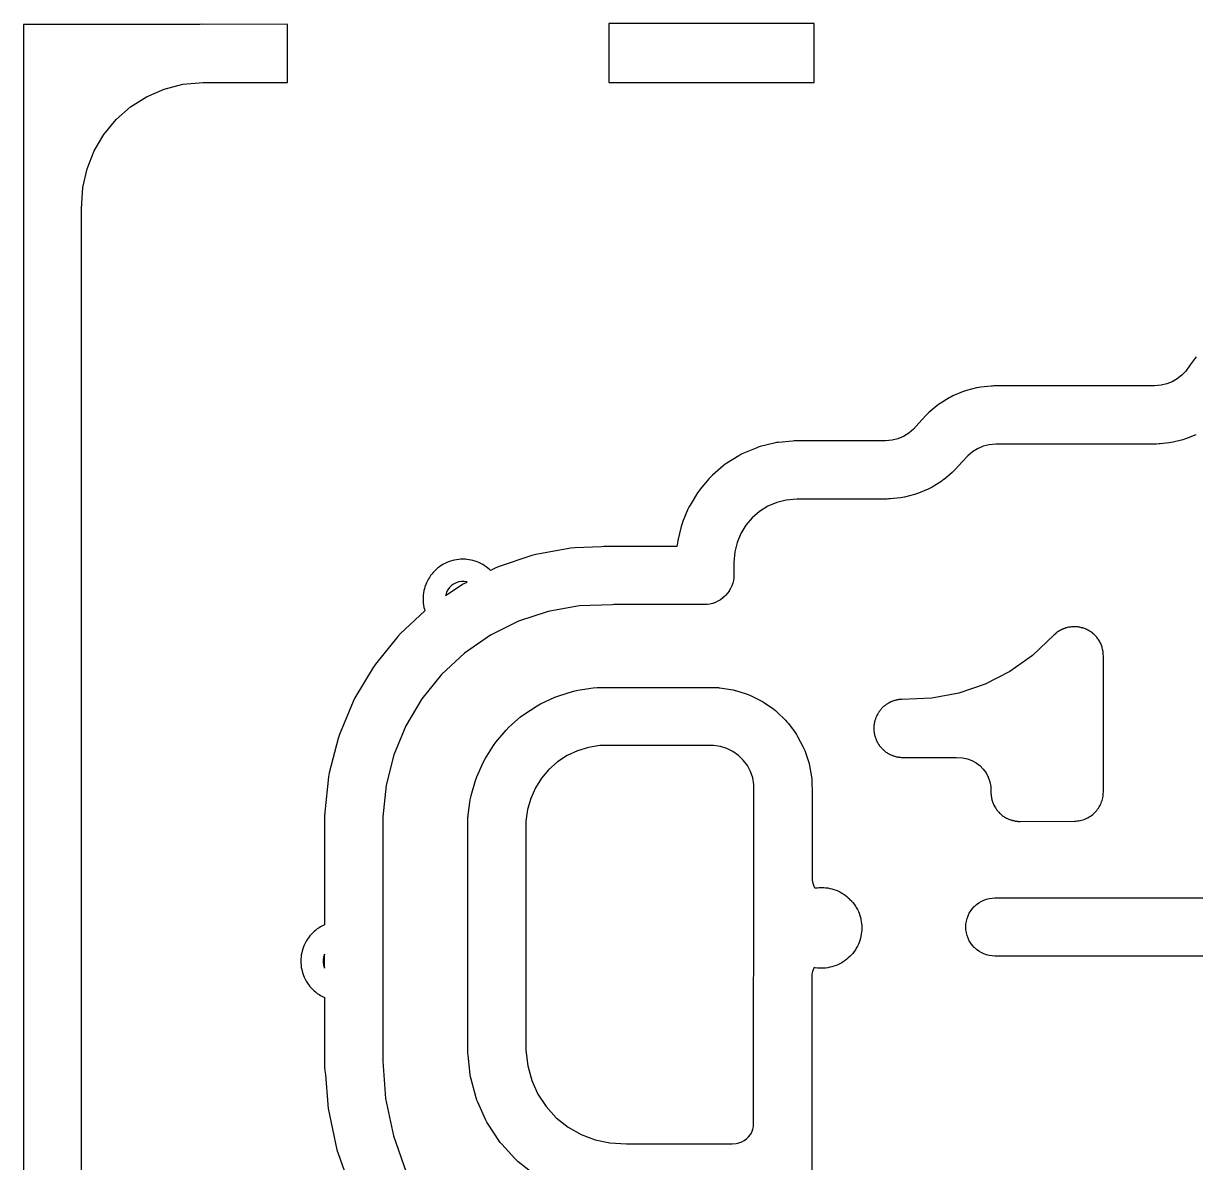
# Model space of a CAD drawing. Header units: inches. Extents: x -0.5 to 10, y -2.4 to 3.9.
# Drawn here: x 5.189 to 7.592, y 1.516 to 3.85 of the extents above; entities that cross this region are included whole.
import ezdxf

# ---------------------------------------------------------------- set-up
doc = ezdxf.new("R2010")
doc.units = ezdxf.units.IN

msp = doc.modelspace()

# ---------------------------------------------------------------- linework, layer by layer
for points in [[(5.3086, 1.32174), (5.3086, 3.471636), (5.311289, 3.514444), (5.319853, 3.552776), (5.334309, 3.589297), (5.354299, 3.623107), (5.379333, 3.653373), (5.408793, 3.67935), (5.441954, 3.700399), (5.477999, 3.716002), (5.516041, 3.725773), (5.55754, 3.7297), (5.729593, 3.7297), (5.729646, 3.729646), (5.729665, 3.729629), (5.729703, 3.729598), (5.729743, 3.729571), (5.729787, 3.729548), (5.729832, 3.729529), (5.729879, 3.729515), (5.729927, 3.729505), (5.729976, 3.729501), (5.730025, 3.729501), (5.730073, 3.729505), (5.730121, 3.729515), (5.730168, 3.729529), (5.730214, 3.729548), (5.730257, 3.729571), (5.730298, 3.729598), (5.730335, 3.729629), (5.73037, 3.729664), (5.730401, 3.729702), (5.730429, 3.729742), (5.730452, 3.729786), (5.730471, 3.729831), (5.730485, 3.729878), (5.730494, 3.729926), (5.730499, 3.729975), (5.7305, 3.73), (5.7305, 3.8483), (5.730499, 3.848325), (5.730494, 3.848374), (5.730485, 3.848422), (5.730471, 3.848469), (5.730452, 3.848514), (5.730429, 3.848557), (5.730401, 3.848598), (5.73037, 3.848636), (5.730336, 3.84867), (5.730298, 3.848701), (5.730257, 3.848729), (5.730214, 3.848752), (5.730169, 3.848771), (5.730122, 3.848785), (5.730074, 3.848794), (5.730025, 3.848799), (5.729999, 3.8488), (5.55735, 3.848595), (5.554453, 3.848749), (5.554426, 3.84875), (5.554404, 3.848749), (5.55084, 3.848588), (5.3081, 3.8483), (5.19, 3.8483), (5.189975, 3.848299), (5.189926, 3.848294), (5.189878, 3.848285), (5.189831, 3.848271), (5.189786, 3.848252), (5.189743, 3.848229), (5.189702, 3.848201), (5.189664, 3.84817), (5.18963, 3.848136), (5.189599, 3.848098), (5.189571, 3.848057), (5.189548, 3.848014), (5.189529, 3.847969), (5.189515, 3.847922), (5.189506, 3.847874), (5.189501, 3.847825), (5.1895, 3.8478), (5.1895, -0.0104)], [(7.593077, 3.167541), (7.581201, 3.151172), (7.571736, 3.138127), (7.563481, 3.129535), (7.554175, 3.122242), (7.543937, 3.116327), (7.532971, 3.111907), (7.521494, 3.109069), (7.50759, 3.10765), (7.1791, 3.10765), (7.17909, 3.10765), (7.179075, 3.107649), (7.178895, 3.107641), (7.178714, 3.107648), (7.178693, 3.107649), (7.178665, 3.107648), (7.175977, 3.107497), (7.173288, 3.107365), (7.173261, 3.107363), (7.173239, 3.10736), (7.17306, 3.107334), (7.172879, 3.107324), (7.172867, 3.107323), (7.172855, 3.107322), (7.151741, 3.105095), (7.151738, 3.105095), (7.151723, 3.105093), (7.147409, 3.104476), (7.147385, 3.104472), (7.147373, 3.10447), (7.143117, 3.103537), (7.143103, 3.103534), (7.143099, 3.103533), (7.122542, 3.098225), (7.122533, 3.098223), (7.122524, 3.09822), (7.118349, 3.096976), (7.118329, 3.09697), (7.118314, 3.096964), (7.114241, 3.095416), (7.114229, 3.095411), (7.114224, 3.095409), (7.094671, 3.087136), (7.094664, 3.087133), (7.094654, 3.087128), (7.090707, 3.085284), (7.090693, 3.085277), (7.090674, 3.085267), (7.086874, 3.083136), (7.086863, 3.08313), (7.086858, 3.083127), (7.068734, 3.072068), (7.068724, 3.072062), (7.068719, 3.072058), (7.065086, 3.069653), (7.06507, 3.069643), (7.065056, 3.069632), (7.06161, 3.066965), (7.061605, 3.066962), (7.061596, 3.066954), (7.045295, 3.05335), (7.04528, 3.053336), (7.045268, 3.053326), (7.039081, 3.047346), (7.039069, 3.047333), (7.039056, 3.047319), (7.024904, 3.031489), (7.013651, 3.018902), (7.004071, 3.010906), (6.993465, 3.004434), (6.982021, 2.999593), (6.96999, 2.996486), (6.956369, 2.99505), (6.7718, 2.99505), (6.77179, 2.99505), (6.771775, 2.995049), (6.769079, 2.994917), (6.766383, 2.994802), (6.766363, 2.994801), (6.766358, 2.994801), (6.73728, 2.992132), (6.737261, 2.99213), (6.737261, 2.99213), (6.732713, 2.991534), (6.732694, 2.991531), (6.732675, 2.991528), (6.728188, 2.99058), (6.728169, 2.990576), (6.699854, 2.98344), (6.699835, 2.983435), (6.699835, 2.983435), (6.695435, 2.982142), (6.695416, 2.982136), (6.695398, 2.982129), (6.691111, 2.980499), (6.691108, 2.980498), (6.691093, 2.980492), (6.664224, 2.96906), (6.664212, 2.969055), (6.664206, 2.969052), (6.660059, 2.967094), (6.660041, 2.967085), (6.660024, 2.967076), (6.656042, 2.964802), (6.65604, 2.964801), (6.656025, 2.964792), (6.631249, 2.949339), (6.631245, 2.949337), (6.631232, 2.949329), (6.627438, 2.946752), (6.627421, 2.94674), (6.627407, 2.946729), (6.623824, 2.943866), (6.623817, 2.943861), (6.623809, 2.943854), (6.601722, 2.924753), (6.601715, 2.924747), (6.601708, 2.92474), (6.598358, 2.921608), (6.598343, 2.921593), (6.59833, 2.92158), (6.595234, 2.918197), (6.59523, 2.918193), (6.595221, 2.918183), (6.576356, 2.895894), (6.576344, 2.895879), (6.576344, 2.895879), (6.573519, 2.892266), (6.573506, 2.892249), (6.573496, 2.892234), (6.570961, 2.888413), (6.57095, 2.888396), (6.57095, 2.888396), (6.555762, 2.863457), (6.555758, 2.863451), (6.555752, 2.86344), (6.553521, 2.859434), (6.55351, 2.859414), (6.553503, 2.859399), (6.551589, 2.855231), (6.551584, 2.855219), (6.551581, 2.855213), (6.540436, 2.828224), (6.54043, 2.82821), (6.540429, 2.828206), (6.538844, 2.823902), (6.538837, 2.823883), (6.538832, 2.823865), (6.537586, 2.819451), (6.537584, 2.819442), (6.537581, 2.819432), (6.530746, 2.791043), (6.530743, 2.791029), (6.530742, 2.791024), (6.52984, 2.78651), (6.529836, 2.786489), (6.529834, 2.786472), (6.529286, 2.781901), (6.529285, 2.781892), (6.529284, 2.781881), (6.529032, 2.77875), (6.3847, 2.77875), (6.38469, 2.77875), (6.384675, 2.778749), (6.378888, 2.778465), (6.378861, 2.778463), (6.378839, 2.77846), (6.374214, 2.777774), (6.319904, 2.775887), (6.319886, 2.775886), (6.319869, 2.775885), (6.311491, 2.774992), (6.311466, 2.774989), (6.311455, 2.774987), (6.239827, 2.762136), (6.239811, 2.762133), (6.239792, 2.762128), (6.231627, 2.760053), (6.231609, 2.760048), (6.231592, 2.760043), (6.162522, 2.737129), (6.162511, 2.737125), (6.162489, 2.737116), (6.154702, 2.733899), (6.154683, 2.733891), (6.154669, 2.733885), (6.1465, 2.729805), (6.144175, 2.731955), (6.144169, 2.73196), (6.14416, 2.731968), (6.141547, 2.7342), (6.141542, 2.734204), (6.141532, 2.734212), (6.137891, 2.737083), (6.137876, 2.737094), (6.137859, 2.737106), (6.134004, 2.739682), (6.133994, 2.739688), (6.133987, 2.739692), (6.131057, 2.741488), (6.131049, 2.741492), (6.13104, 2.741498), (6.126995, 2.743763), (6.126974, 2.743774), (6.12696, 2.743781), (6.122749, 2.745722), (6.122732, 2.74573), (6.122731, 2.74573), (6.119556, 2.747045), (6.119546, 2.747049), (6.119538, 2.747052), (6.115188, 2.748657), (6.115167, 2.748664), (6.115151, 2.748669), (6.110688, 2.749928), (6.11068, 2.74993), (6.110669, 2.749933), (6.107328, 2.750735), (6.107326, 2.750735), (6.107308, 2.750739), (6.102761, 2.751644), (6.102739, 2.751648), (6.102722, 2.75165), (6.098118, 2.752195), (6.09811, 2.752196), (6.098098, 2.752197), (6.094672, 2.752466), (6.094659, 2.752467), (6.094653, 2.752468), (6.09002, 2.75265), (6.09, 2.75265), (6.08998, 2.75265), (6.085347, 2.752468), (6.085341, 2.752467), (6.085328, 2.752466), (6.081902, 2.752197), (6.08189, 2.752196), (6.081882, 2.752195), (6.077278, 2.75165), (6.077261, 2.751648), (6.077239, 2.751644), (6.072692, 2.750739), (6.072674, 2.750735), (6.072672, 2.750735), (6.069331, 2.749933), (6.06932, 2.74993), (6.069312, 2.749928), (6.064849, 2.748669), (6.064833, 2.748664), (6.064812, 2.748657), (6.060462, 2.747052), (6.060454, 2.747049), (6.060444, 2.747045), (6.057269, 2.74573), (6.057268, 2.74573), (6.057251, 2.745722), (6.05304, 2.743781), (6.053026, 2.743774), (6.053005, 2.743763), (6.04896, 2.741498), (6.048951, 2.741492), (6.048943, 2.741488), (6.046013, 2.739692), (6.046006, 2.739688), (6.045996, 2.739682), (6.042141, 2.737106), (6.042124, 2.737094), (6.042109, 2.737083), (6.038468, 2.734212), (6.038458, 2.734204), (6.038453, 2.7342), (6.03584, 2.731968), (6.035831, 2.73196), (6.035825, 2.731955), (6.03242, 2.728807), (6.032406, 2.728794), (6.032393, 2.72878), (6.029245, 2.725375), (6.02924, 2.725369), (6.029232, 2.72536), (6.027, 2.722747), (6.026996, 2.722742), (6.026988, 2.722732), (6.024117, 2.719091), (6.024106, 2.719076), (6.024094, 2.719059), (6.021518, 2.715204), (6.021512, 2.715194), (6.021508, 2.715187), (6.019712, 2.712257), (6.019708, 2.712249), (6.019702, 2.71224), (6.017437, 2.708195), (6.017426, 2.708174), (6.017419, 2.70816), (6.015478, 2.703949), (6.01547, 2.703932), (6.01547, 2.703931), (6.014155, 2.700756), (6.014151, 2.700746), (6.014148, 2.700738), (6.012543, 2.696388), (6.012536, 2.696367), (6.012531, 2.696351), (6.011272, 2.691888), (6.01127, 2.69188), (6.011267, 2.691869), (6.010465, 2.688528), (6.010465, 2.688526), (6.010461, 2.688508), (6.009556, 2.683961), (6.009552, 2.683939), (6.00955, 2.683922), (6.009005, 2.679318), (6.009004, 2.67931), (6.009003, 2.679298), (6.008734, 2.675872), (6.008733, 2.675859), (6.008732, 2.675853), (6.00855, 2.67122), (6.00855, 2.6712), (6.00855, 2.67118), (6.008732, 2.666547), (6.008733, 2.666541), (6.008734, 2.666528), (6.009003, 2.663102), (6.009004, 2.66309), (6.009005, 2.663082), (6.00955, 2.658478), (6.009552, 2.658461), (6.009556, 2.658439), (6.010461, 2.653892), (6.010465, 2.653874), (6.010465, 2.653872), (6.011267, 2.650531), (6.01127, 2.65052), (6.011272, 2.650512), (6.012268, 2.64698), (5.962504, 2.600739), (5.962488, 2.600723), (5.962479, 2.600714), (5.956732, 2.594553), (5.95672, 2.59454), (5.956709, 2.594526), (5.910991, 2.537907), (5.910978, 2.537889), (5.91097, 2.537878), (5.906158, 2.530962), (5.906149, 2.530949), (5.906139, 2.530932), (5.868945, 2.468383), (5.868934, 2.468365), (5.868927, 2.468352), (5.865149, 2.460822), (5.865142, 2.460807), (5.865134, 2.460789), (5.83722, 2.393584), (5.837213, 2.393567), (5.837207, 2.39355), (5.834539, 2.385559), (5.834533, 2.38554), (5.834529, 2.385525), (5.816463, 2.315031), (5.816459, 2.315013), (5.816456, 2.314996), (5.814952, 2.306706), (5.814949, 2.306686), (5.814947, 2.306671), (5.807097, 2.234323), (5.807096, 2.23431), (5.807095, 2.234299), (5.807079, 2.234029), (5.80704, 2.233761), (5.807037, 2.233739), (5.807035, 2.233712), (5.806907, 2.231112), (5.806754, 2.228514), (5.806753, 2.22849), (5.806753, 2.228465), (5.806764, 2.228195), (5.806751, 2.227925), (5.80675, 2.22791), (5.80675, 2.2279), (5.80675, 2.003586), (5.802595, 2.00167), (5.802575, 2.001661), (5.80256, 2.001652), (5.798514, 1.999387), (5.798505, 1.999382), (5.798497, 1.999377), (5.795554, 1.997573), (5.795547, 1.997569), (5.795537, 1.997563), (5.791682, 1.994987), (5.791668, 1.994977), (5.79165, 1.994963), (5.788009, 1.992093), (5.787999, 1.992084), (5.787994, 1.992081), (5.785369, 1.989839), (5.785366, 1.989836), (5.785354, 1.989825), (5.78195, 1.986678), (5.781935, 1.986665), (5.781922, 1.98665), (5.778775, 1.983246), (5.778764, 1.983234), (5.778761, 1.983231), (5.776519, 1.980606), (5.776516, 1.980601), (5.776507, 1.980591), (5.773637, 1.97695), (5.773623, 1.976932), (5.773613, 1.976918), (5.771037, 1.973063), (5.771031, 1.973053), (5.771027, 1.973046), (5.769223, 1.970103), (5.769218, 1.970095), (5.769213, 1.970086), (5.766948, 1.96604), (5.766939, 1.966025), (5.76693, 1.966005), (5.764989, 1.961795), (5.764986, 1.961788), (5.764981, 1.961777), (5.76366, 1.958587), (5.763653, 1.958569), (5.762048, 1.954219), (5.762041, 1.954198), (5.762036, 1.954182), (5.760777, 1.949719), (5.760775, 1.949711), (5.760772, 1.9497), (5.759966, 1.946343), (5.759963, 1.94633), (5.759962, 1.946324), (5.759057, 1.941777), (5.759055, 1.941762), (5.759051, 1.941738), (5.758506, 1.937133), (5.758505, 1.937126), (5.758504, 1.937114), (5.758234, 1.933672), (5.758233, 1.933659), (5.758232, 1.933653), (5.75805, 1.92902), (5.75805, 1.929), (5.75805, 1.92898), (5.758232, 1.924347), (5.758233, 1.924341), (5.758234, 1.924328), (5.758504, 1.920886), (5.758505, 1.920874), (5.758506, 1.920867), (5.759051, 1.916262), (5.759055, 1.916238), (5.759057, 1.916223), (5.759962, 1.911676), (5.759963, 1.91167), (5.759966, 1.911657), (5.760772, 1.9083), (5.760775, 1.908289), (5.760777, 1.908281), (5.762036, 1.903818), (5.762041, 1.903802), (5.762048, 1.903781), (5.763653, 1.899431), (5.76366, 1.899413), (5.76366, 1.899413), (5.764981, 1.896223), (5.764986, 1.896212), (5.764989, 1.896205), (5.76693, 1.891995), (5.766939, 1.891975), (5.766948, 1.89196), (5.769213, 1.887914), (5.769218, 1.887905), (5.769223, 1.887897), (5.771027, 1.884954), (5.771031, 1.884947), (5.771037, 1.884937), (5.773613, 1.881082), (5.773623, 1.881068), (5.773637, 1.88105), (5.776507, 1.877409), (5.776516, 1.877399), (5.776519, 1.877394), (5.778761, 1.874769), (5.778764, 1.874766), (5.778775, 1.874754), (5.781922, 1.87135), (5.781935, 1.871335), (5.78195, 1.871322), (5.785354, 1.868175), (5.785366, 1.868164), (5.785369, 1.868161), (5.787994, 1.865919), (5.787999, 1.865916), (5.788009, 1.865907), (5.79165, 1.863037), (5.791668, 1.863023), (5.791682, 1.863013), (5.795537, 1.860437), (5.795547, 1.860431), (5.795554, 1.860427), (5.798497, 1.858623), (5.798505, 1.858618), (5.798514, 1.858613), (5.80256, 1.856348), (5.802575, 1.856339), (5.802595, 1.85633), (5.80675, 1.854414), (5.80675, 1.73173), (5.80674, 1.731661), (5.806737, 1.731639), (5.806735, 1.731612), (5.806451, 1.725825), (5.80645, 1.7258), (5.80645, 1.725781), (5.806621, 1.721297), (5.806622, 1.721278), (5.806622, 1.721278), (5.80675, 1.719596), (5.80675, 1.7108), (5.80675, 1.71079), (5.806751, 1.710775), (5.807035, 1.704988), (5.807037, 1.704961), (5.80704, 1.704939), (5.80789, 1.699207), (5.807894, 1.699183), (5.8079, 1.699158), (5.808484, 1.696826), (5.813194, 1.634968), (5.813196, 1.634954), (5.813198, 1.634936), (5.814296, 1.627246), (5.814299, 1.627226), (5.814301, 1.627214), (5.832146, 1.542513), (5.83215, 1.542495), (5.832154, 1.542481), (5.834251, 1.535002), (5.834254, 1.534993), (5.834261, 1.534971), (5.863069, 1.453345)], [(7.592358, 3.007434), (7.573606, 2.999874), (7.57359, 2.999868), (7.573573, 2.999862), (7.565671, 2.997307), (7.565654, 2.997302), (7.565637, 2.997297), (7.54601, 2.992444), (7.545996, 2.99244), (7.545976, 2.992436), (7.537794, 2.991015), (7.537772, 2.991011), (7.537759, 2.99101), (7.519602, 2.989157), (7.517461, 2.98884), (7.517439, 2.988837), (7.517412, 2.988835), (7.511625, 2.988551), (7.51161, 2.98855), (7.5116, 2.98855), (7.182231, 2.98855), (7.16861, 2.987114), (7.156579, 2.984007), (7.145135, 2.979166), (7.134529, 2.972694), (7.124949, 2.964698), (7.113696, 2.952111), (7.099544, 2.936281), (7.099531, 2.936267), (7.099519, 2.936254), (7.093332, 2.930274), (7.09332, 2.930264), (7.093305, 2.93025), (7.077004, 2.916646), (7.076995, 2.916638), (7.07699, 2.916635), (7.073544, 2.913968), (7.07353, 2.913957), (7.073514, 2.913947), (7.069881, 2.911542), (7.069876, 2.911538), (7.069866, 2.911532), (7.051742, 2.900473), (7.051737, 2.90047), (7.051726, 2.900464), (7.047926, 2.898333), (7.047907, 2.898323), (7.047893, 2.898316), (7.043946, 2.896472), (7.043936, 2.896467), (7.043929, 2.896464), (7.024376, 2.888191), (7.024371, 2.888189), (7.024359, 2.888184), (7.020286, 2.886636), (7.020271, 2.88663), (7.020251, 2.886624), (7.016076, 2.88538), (7.016067, 2.885377), (7.016058, 2.885375), (6.995501, 2.880067), (6.995497, 2.880066), (6.995483, 2.880063), (6.991227, 2.87913), (6.991215, 2.879128), (6.991191, 2.879124), (6.986877, 2.878507), (6.986862, 2.878505), (6.986859, 2.878505), (6.965745, 2.876278), (6.965733, 2.876277), (6.965721, 2.876276), (6.96554, 2.876266), (6.965361, 2.87624), (6.965339, 2.876237), (6.965312, 2.876235), (6.962623, 2.876103), (6.959935, 2.875952), (6.959907, 2.875951), (6.959886, 2.875952), (6.959705, 2.875959), (6.959525, 2.875951), (6.95951, 2.87595), (6.9595, 2.87595), (6.774527, 2.87595), (6.75278, 2.873954), (6.733456, 2.869084), (6.715118, 2.861282), (6.698209, 2.850736), (6.683135, 2.8377), (6.67026, 2.822489), (6.659894, 2.805468), (6.652288, 2.787048), (6.647627, 2.76769), (6.64585, 2.745608), (6.64585, 2.7206), (6.64585, 2.72059), (6.645849, 2.720575), (6.645565, 2.714788), (6.645563, 2.714761), (6.64556, 2.714739), (6.64471, 2.709007), (6.644706, 2.708983), (6.6447, 2.708958), (6.643292, 2.703337), (6.643285, 2.703311), (6.643278, 2.70329), (6.641326, 2.697834), (6.641316, 2.69781), (6.641307, 2.697789), (6.638829, 2.69255), (6.638818, 2.692528), (6.638806, 2.692507), (6.635827, 2.687537), (6.635816, 2.687519), (6.6358, 2.687496), (6.632348, 2.682841), (6.632334, 2.682823), (6.632317, 2.682803), (6.628425, 2.67851), (6.628408, 2.678492), (6.62839, 2.678475), (6.627674, 2.677826), (6.627025, 2.67711), (6.627008, 2.677092), (6.62699, 2.677075), (6.622697, 2.673183), (6.622677, 2.673166), (6.622659, 2.673152), (6.618004, 2.6697), (6.617981, 2.669684), (6.617963, 2.669673), (6.612993, 2.666694), (6.612972, 2.666682), (6.61295, 2.666671), (6.607711, 2.664193), (6.60769, 2.664184), (6.607666, 2.664174), (6.60221, 2.662222), (6.602189, 2.662215), (6.602163, 2.662208), (6.596542, 2.6608), (6.596517, 2.660794), (6.596493, 2.66079), (6.590761, 2.65994), (6.590739, 2.659937), (6.590712, 2.659935), (6.584925, 2.659651), (6.58491, 2.65965), (6.5849, 2.65965), (6.399918, 2.65965), (6.396792, 2.659387), (6.396781, 2.659387), (6.396768, 2.659386), (6.328296, 2.657007), (6.265052, 2.64566), (6.204066, 2.625428), (6.146581, 2.596723), (6.093766, 2.560129), (6.046696, 2.51639), (6.00633, 2.466399), (5.97349, 2.411172), (5.948843, 2.351833), (5.932892, 2.28959), (5.92585, 2.224679), (5.92585, 1.724124), (5.931652, 1.647925), (5.947878, 1.570906), (5.974073, 1.496684)], [(6.235012, 1.492983), (6.203632, 1.518072), (6.203617, 1.518084), (6.200112, 1.521119), (6.200099, 1.521132), (6.200084, 1.521146), (6.196828, 1.524447), (6.196818, 1.524458), (6.196814, 1.524462), (6.169746, 1.55415), (6.169737, 1.554159), (6.169733, 1.554165), (6.166746, 1.557711), (6.166733, 1.557727), (6.166722, 1.557742), (6.164022, 1.561512), (6.164016, 1.561519), (6.164011, 1.561528), (6.14192, 1.595085), (6.141915, 1.595092), (6.141909, 1.595102), (6.139514, 1.599072), (6.139504, 1.599089), (6.139495, 1.599106), (6.137418, 1.603251), (6.137415, 1.603257), (6.13741, 1.603269), (6.12084, 1.639869), (6.120836, 1.639877), (6.120832, 1.639887), (6.119087, 1.644183), (6.119081, 1.6442), (6.119074, 1.64422), (6.117671, 1.648639), (6.117668, 1.648651), (6.117666, 1.648658), (6.107025, 1.6874), (6.107021, 1.687417), (6.107021, 1.687419), (6.105969, 1.691934), (6.105965, 1.691952), (6.105962, 1.691973), (6.105268, 1.696557), (6.105266, 1.696568), (6.105265, 1.696577), (6.100816, 1.736506), (6.100816, 1.73651), (6.100814, 1.73653), (6.100792, 1.736886), (6.10074, 1.737239), (6.100737, 1.737261), (6.100735, 1.737288), (6.100611, 1.739802), (6.100456, 1.742314), (6.100455, 1.74234), (6.100455, 1.742363), (6.100468, 1.742719), (6.100451, 1.743075), (6.10045, 1.74309), (6.10045, 1.7431), (6.10045, 2.2201), (6.10045, 2.22011), (6.100451, 2.220125), (6.100501, 2.221158), (6.100487, 2.222193), (6.100488, 2.222215), (6.100489, 2.222242), (6.100645, 2.224075), (6.100735, 2.225912), (6.100737, 2.225939), (6.10074, 2.225961), (6.100892, 2.226985), (6.100979, 2.228016), (6.10098, 2.228024), (6.100982, 2.22804), (6.105257, 2.259819), (6.10526, 2.259837), (6.105263, 2.259854), (6.106979, 2.268103), (6.106983, 2.26812), (6.106988, 2.268137), (6.115742, 2.298984), (6.115748, 2.299001), (6.115753, 2.299018), (6.118626, 2.306938), (6.118631, 2.306951), (6.118639, 2.306971), (6.131695, 2.336258), (6.131704, 2.336278), (6.13171, 2.33629), (6.135681, 2.343721), (6.13569, 2.343737), (6.135699, 2.343752), (6.152789, 2.370883), (6.152799, 2.370897), (6.152809, 2.370913), (6.157797, 2.377703), (6.157807, 2.377716), (6.157819, 2.377731), (6.178597, 2.402153), (6.178607, 2.402165), (6.178621, 2.40218), (6.184524, 2.408191), (6.184538, 2.408204), (6.18455, 2.408215), (6.208592, 2.429432), (6.208606, 2.429444), (6.20862, 2.429455), (6.215318, 2.434565), (6.215333, 2.434576), (6.215347, 2.434585), (6.242164, 2.452165), (6.242179, 2.452174), (6.242194, 2.452183), (6.249552, 2.456288), (6.249564, 2.456294), (6.249584, 2.456304), (6.278629, 2.469888), (6.278643, 2.469895), (6.278662, 2.469902), (6.286529, 2.472918), (6.286546, 2.472924), (6.286563, 2.47293), (6.317246, 2.482242), (6.317258, 2.482246), (6.31728, 2.482251), (6.325496, 2.484117), (6.325516, 2.484121), (6.325532, 2.484123), (6.357228, 2.488974), (6.357247, 2.488977), (6.357263, 2.488978), (6.365661, 2.489655), (6.36568, 2.489656), (6.365697, 2.489657), (6.39776, 2.489948), (6.397775, 2.489947), (6.397785, 2.489947), (6.402709, 2.48975), (6.6081, 2.48975), (6.60811, 2.48975), (6.608125, 2.489749), (6.609407, 2.489686), (6.61069, 2.489693), (6.610713, 2.489693), (6.610739, 2.489691), (6.612323, 2.489543), (6.613912, 2.489465), (6.613939, 2.489463), (6.613961, 2.48946), (6.615231, 2.489272), (6.616509, 2.489153), (6.616513, 2.489152), (6.616533, 2.48915), (6.639523, 2.485861), (6.639528, 2.48586), (6.639542, 2.485858), (6.644103, 2.485021), (6.644122, 2.485018), (6.644141, 2.485013), (6.648622, 2.483821), (6.648633, 2.483818), (6.648641, 2.483816), (6.670833, 2.476971), (6.67084, 2.476969), (6.670852, 2.476965), (6.675225, 2.475425), (6.675244, 2.475418), (6.675262, 2.475411), (6.679501, 2.473533), (6.679517, 2.473526), (6.679519, 2.473525), (6.700367, 2.463293), (6.700375, 2.463288), (6.700384, 2.463284), (6.704463, 2.461079), (6.704482, 2.461068), (6.704497, 2.461059), (6.70839, 2.458541), (6.708396, 2.458537), (6.708407, 2.45853), (6.727398, 2.445163), (6.727402, 2.44516), (6.727413, 2.445151), (6.731097, 2.442335), (6.731117, 2.442319), (6.731127, 2.44231), (6.734579, 2.439214), (6.734585, 2.439209), (6.734593, 2.439201), (6.751259, 2.423027), (6.751271, 2.423015), (6.751273, 2.423013), (6.754471, 2.419656), (6.754484, 2.419642), (6.754497, 2.419627), (6.757422, 2.416029), (6.757429, 2.41602), (6.757434, 2.416013), (6.771364, 2.397432), (6.77137, 2.397424), (6.771376, 2.397416), (6.774009, 2.3936), (6.774019, 2.393584), (6.77403, 2.393566), (6.776356, 2.389555), (6.77636, 2.389548), (6.776365, 2.389538), (6.787218, 2.369006), (6.78722, 2.369001), (6.787226, 2.368988), (6.78923, 2.364807), (6.789239, 2.364789), (6.789246, 2.364771), (6.790916, 2.360446), (6.790917, 2.360443), (6.790923, 2.360427), (6.798429, 2.33845), (6.798432, 2.338443), (6.798435, 2.338432), (6.79976, 2.333988), (6.799767, 2.333965), (6.79977, 2.33395), (6.800743, 2.329417), (6.800743, 2.329415), (6.800746, 2.329398), (6.804723, 2.306517), (6.804724, 2.306507), (6.804726, 2.306498), (6.80534, 2.301902), (6.805342, 2.30188), (6.805343, 2.301863), (6.805595, 2.297233), (6.805595, 2.297218), (6.805595, 2.297213), (6.805943, 2.273992), (6.805943, 2.273985), (6.805943, 2.273968), (6.805929, 2.273546), (6.805949, 2.273125), (6.80595, 2.27311), (6.80595, 2.2731), (6.80595, 2.103779), (6.806422, 2.094888), (6.807633, 2.088784), (6.8097, 2.082914), (6.811815, 2.078864), (6.812136, 2.078928), (6.812157, 2.078932), (6.812174, 2.078934), (6.816779, 2.079479), (6.816787, 2.07948), (6.816798, 2.079481), (6.820428, 2.079766), (6.820441, 2.079767), (6.820447, 2.079768), (6.82508, 2.07995), (6.8251, 2.07995), (6.82512, 2.07995), (6.829753, 2.079768), (6.829759, 2.079767), (6.829772, 2.079766), (6.833402, 2.079481), (6.833413, 2.07948), (6.833421, 2.079479), (6.838026, 2.078934), (6.838043, 2.078932), (6.838064, 2.078928), (6.842612, 2.078023), (6.842629, 2.078019), (6.842631, 2.078019), (6.846171, 2.077169), (6.846181, 2.077166), (6.84619, 2.077164), (6.850652, 2.075906), (6.850669, 2.075901), (6.85069, 2.075893), (6.85504, 2.074289), (6.855044, 2.074287), (6.855058, 2.074282), (6.858421, 2.072888), (6.858422, 2.072888), (6.858439, 2.072881), (6.86265, 2.070939), (6.862669, 2.07093), (6.862685, 2.070922), (6.86673, 2.068656), (6.86674, 2.068651), (6.866747, 2.068646), (6.869851, 2.066744), (6.869853, 2.066743), (6.869868, 2.066733), (6.873723, 2.064157), (6.87374, 2.064145), (6.873755, 2.064134), (6.877396, 2.061264), (6.877407, 2.061255), (6.877411, 2.061251), (6.88018, 2.058887), (6.880182, 2.058885), (6.880194, 2.058874), (6.883599, 2.055727), (6.883613, 2.055713), (6.883627, 2.055699), (6.886774, 2.052294), (6.886785, 2.052282), (6.886787, 2.05228), (6.889151, 2.049511), (6.889155, 2.049507), (6.889164, 2.049496), (6.892034, 2.045855), (6.892045, 2.04584), (6.892057, 2.045823), (6.894633, 2.041968), (6.894643, 2.041953), (6.894644, 2.041951), (6.896546, 2.038847), (6.896551, 2.03884), (6.896556, 2.03883), (6.898822, 2.034785), (6.89883, 2.034769), (6.898839, 2.03475), (6.900781, 2.030539), (6.900788, 2.030522), (6.900788, 2.030521), (6.902182, 2.027158), (6.902187, 2.027144), (6.902189, 2.02714), (6.903793, 2.02279), (6.903801, 2.022769), (6.903806, 2.022752), (6.905064, 2.01829), (6.905066, 2.018281), (6.905069, 2.018271), (6.905919, 2.014731), (6.905919, 2.014729), (6.905923, 2.014712), (6.906828, 2.010164), (6.906832, 2.010143), (6.906834, 2.010126), (6.907379, 2.005521), (6.90738, 2.005513), (6.907381, 2.005502), (6.907666, 2.001872), (6.907667, 2.001859), (6.907668, 2.001853), (6.90785, 1.99722), (6.90785, 1.9972), (6.90785, 1.99718), (6.907668, 1.992547), (6.907667, 1.992541), (6.907666, 1.992528), (6.907381, 1.988898), (6.90738, 1.988887), (6.907379, 1.988879), (6.906834, 1.984274), (6.906832, 1.984257), (6.906828, 1.984236), (6.905923, 1.979688), (6.905919, 1.979671), (6.905919, 1.979669), (6.905069, 1.976129), (6.905066, 1.976119), (6.905064, 1.97611), (6.903806, 1.971648), (6.903801, 1.971631), (6.903793, 1.97161), (6.902189, 1.96726), (6.902187, 1.967256), (6.902182, 1.967242), (6.900788, 1.963879), (6.900788, 1.963878), (6.900781, 1.963861), (6.898839, 1.95965), (6.89883, 1.959631), (6.898822, 1.959615), (6.896556, 1.95557), (6.896551, 1.95556), (6.896546, 1.955553), (6.894644, 1.952449), (6.894643, 1.952447), (6.894633, 1.952432), (6.892057, 1.948577), (6.892045, 1.94856), (6.892034, 1.948545), (6.889164, 1.944904), (6.889155, 1.944893), (6.889151, 1.944889), (6.886787, 1.94212), (6.886785, 1.942118), (6.886774, 1.942106), (6.883627, 1.938701), (6.883613, 1.938687), (6.883599, 1.938673), (6.880194, 1.935526), (6.880182, 1.935515), (6.88018, 1.935513), (6.877411, 1.933149), (6.877407, 1.933145), (6.877396, 1.933136), (6.873755, 1.930266), (6.87374, 1.930255), (6.873723, 1.930243), (6.869868, 1.927667), (6.869853, 1.927657), (6.869851, 1.927656), (6.866747, 1.925754), (6.86674, 1.925749), (6.86673, 1.925744), (6.862685, 1.923478), (6.862669, 1.92347), (6.86265, 1.923461), (6.858439, 1.921519), (6.858422, 1.921512), (6.858421, 1.921512), (6.855058, 1.920118), (6.855044, 1.920113), (6.85504, 1.920111), (6.85069, 1.918507), (6.850669, 1.918499), (6.850652, 1.918494), (6.84619, 1.917236), (6.846181, 1.917234), (6.846171, 1.917231), (6.842631, 1.916381), (6.842629, 1.916381), (6.842612, 1.916377), (6.838064, 1.915472), (6.838043, 1.915468), (6.838026, 1.915466), (6.833421, 1.914921), (6.833413, 1.91492), (6.833402, 1.914919), (6.829772, 1.914634), (6.829759, 1.914633), (6.829753, 1.914632), (6.82512, 1.91445), (6.8251, 1.91445), (6.82508, 1.91445), (6.820447, 1.914632), (6.820441, 1.914633), (6.820428, 1.914634), (6.816798, 1.914919), (6.816787, 1.91492), (6.816779, 1.914921), (6.812174, 1.915466), (6.812157, 1.915468), (6.812136, 1.915472), (6.81041, 1.915815), (6.809081, 1.913413), (6.806996, 1.907891), (6.805729, 1.90215), (6.80525, 1.895529), (6.80525, 1.119138)], [(8.193771, 1.93945), (7.1806, 1.93945), (7.18059, 1.93945), (7.180575, 1.939451), (7.174788, 1.939735), (7.174761, 1.939737), (7.174739, 1.93974), (7.169007, 1.94059), (7.168983, 1.940594), (7.168958, 1.9406), (7.163337, 1.942008), (7.163311, 1.942015), (7.16329, 1.942022), (7.157834, 1.943974), (7.15781, 1.943984), (7.157789, 1.943993), (7.15255, 1.946471), (7.152528, 1.946482), (7.152507, 1.946494), (7.147537, 1.949473), (7.147519, 1.949484), (7.147496, 1.9495), (7.142841, 1.952952), (7.142823, 1.952966), (7.142803, 1.952983), (7.13851, 1.956875), (7.138492, 1.956892), (7.138475, 1.95691), (7.134583, 1.961203), (7.134566, 1.961223), (7.134552, 1.961241), (7.1311, 1.965896), (7.131084, 1.965919), (7.131073, 1.965937), (7.128094, 1.970907), (7.128082, 1.970928), (7.128071, 1.97095), (7.125593, 1.976189), (7.125584, 1.97621), (7.125574, 1.976234), (7.123622, 1.98169), (7.123615, 1.981711), (7.123608, 1.981737), (7.1222, 1.987358), (7.122194, 1.987383), (7.12219, 1.987407), (7.12134, 1.993139), (7.121337, 1.993161), (7.121335, 1.993188), (7.121051, 1.998975), (7.12105, 1.999), (7.121051, 1.999025), (7.121335, 2.004812), (7.121337, 2.004839), (7.12134, 2.004861), (7.12219, 2.010593), (7.122194, 2.010617), (7.1222, 2.010642), (7.123608, 2.016263), (7.123615, 2.016289), (7.123622, 2.01631), (7.125574, 2.021766), (7.125584, 2.02179), (7.125593, 2.021811), (7.128071, 2.02705), (7.128082, 2.027072), (7.128094, 2.027093), (7.131073, 2.032063), (7.131084, 2.032081), (7.1311, 2.032104), (7.134552, 2.036759), (7.134566, 2.036777), (7.134583, 2.036797), (7.138475, 2.04109), (7.138492, 2.041108), (7.13851, 2.041125), (7.142803, 2.045017), (7.142823, 2.045034), (7.142841, 2.045048), (7.147496, 2.0485), (7.147519, 2.048516), (7.147537, 2.048527), (7.152507, 2.051506), (7.152528, 2.051518), (7.15255, 2.051529), (7.157789, 2.054007), (7.15781, 2.054016), (7.157834, 2.054026), (7.16329, 2.055978), (7.163311, 2.055985), (7.163337, 2.055992), (7.168958, 2.0574), (7.168983, 2.057406), (7.169007, 2.05741), (7.174739, 2.05826), (7.174761, 2.058263), (7.174788, 2.058265), (7.180575, 2.058549), (7.18059, 2.05855), (7.1806, 2.05855), (8.1958, 2.05855)]]:
    msp.add_lwpolyline(points)
for points in [[(6.389975, 3.729501), (6.389975, 3.729501), (6.39, 3.7295), (6.81, 3.7295), (6.810025, 3.729501), (6.810074, 3.729506), (6.810122, 3.729515), (6.810169, 3.729529), (6.810214, 3.729548), (6.810257, 3.729571), (6.810298, 3.729599), (6.810336, 3.72963), (6.81037, 3.729664), (6.810401, 3.729702), (6.810429, 3.729743), (6.810452, 3.729786), (6.810471, 3.729831), (6.810485, 3.729878), (6.810494, 3.729926), (6.810499, 3.729975), (6.8105, 3.73), (6.8105, 3.85), (6.810499, 3.850025), (6.810494, 3.850074), (6.810485, 3.850122), (6.810471, 3.850169), (6.810452, 3.850214), (6.810429, 3.850257), (6.810401, 3.850298), (6.81037, 3.850336), (6.810336, 3.85037), (6.810298, 3.850401), (6.810257, 3.850429), (6.810214, 3.850452), (6.810169, 3.850471), (6.810122, 3.850485), (6.810074, 3.850494), (6.810025, 3.850499), (6.81, 3.8505), (6.39, 3.8505), (6.389975, 3.850499), (6.389926, 3.850494), (6.389878, 3.850485), (6.389831, 3.850471), (6.389786, 3.850452), (6.389743, 3.850429), (6.389702, 3.850401), (6.389664, 3.85037), (6.38963, 3.850336), (6.389599, 3.850298), (6.389571, 3.850257), (6.389548, 3.850214), (6.389529, 3.850169), (6.389515, 3.850122), (6.389506, 3.850074), (6.389501, 3.850025), (6.3895, 3.85), (6.3895, 3.73), (6.389501, 3.729975), (6.389506, 3.729926), (6.389515, 3.729878), (6.389529, 3.729831), (6.389548, 3.729786), (6.389571, 3.729743), (6.389599, 3.729702), (6.38963, 3.729664), (6.389664, 3.72963), (6.389702, 3.729599), (6.389743, 3.729571), (6.389786, 3.729548), (6.389831, 3.729529), (6.389878, 3.729515), (6.389926, 3.729506)], [(6.098721, 2.705947), (6.098369, 2.706061), (6.092813, 2.706941), (6.087187, 2.706941), (6.081631, 2.706061), (6.07628, 2.704323), (6.071268, 2.701769), (6.066716, 2.698462), (6.062738, 2.694484), (6.059431, 2.689932), (6.056877, 2.68492), (6.055139, 2.679569), (6.054906, 2.678098), (6.082252, 2.697046), (6.082269, 2.697057), (6.082282, 2.697065), (6.089532, 2.701357), (6.089549, 2.701367), (6.089563, 2.701374)], [(6.932502, 2.404921), (6.932489, 2.403866), (6.932489, 2.403844), (6.932491, 2.403817), (6.932646, 2.402005), (6.932735, 2.400188), (6.932737, 2.400161), (6.93274, 2.400139), (6.932895, 2.399095), (6.932985, 2.398043), (6.932988, 2.398015), (6.932991, 2.397995), (6.933323, 2.396206), (6.93359, 2.394407), (6.933594, 2.394383), (6.9336, 2.394358), (6.933856, 2.393335), (6.934049, 2.392297), (6.934053, 2.392276), (6.93406, 2.392249), (6.934566, 2.390502), (6.935008, 2.388737), (6.935015, 2.388711), (6.935022, 2.38869), (6.935377, 2.387697), (6.935671, 2.386683), (6.935678, 2.386659), (6.935687, 2.386637), (6.936361, 2.384947), (6.936974, 2.383234), (6.936984, 2.38321), (6.936993, 2.383189), (6.937444, 2.382235), (6.937835, 2.381255), (6.937846, 2.381231), (6.937856, 2.38121), (6.938693, 2.379595), (6.939471, 2.37795), (6.939482, 2.377928), (6.939494, 2.377907), (6.940036, 2.377002), (6.940522, 2.376065), (6.940532, 2.376045), (6.940546, 2.376022), (6.941538, 2.374497), (6.942473, 2.372937), (6.942484, 2.372919), (6.9425, 2.372896), (6.943129, 2.372048), (6.943704, 2.371163), (6.943718, 2.371142), (6.943732, 2.371123), (6.944868, 2.369702), (6.945952, 2.368241), (6.945966, 2.368223), (6.945983, 2.368203), (6.946692, 2.367421), (6.947351, 2.366597), (6.947366, 2.366579), (6.947383, 2.36656), (6.948653, 2.365258), (6.949875, 2.36391), (6.949892, 2.363892), (6.94991, 2.363875), (6.950691, 2.363166), (6.951428, 2.36241), (6.951446, 2.362393), (6.951464, 2.362377), (6.952855, 2.361205), (6.954203, 2.359983), (6.954223, 2.359966), (6.954241, 2.359952), (6.955089, 2.359323), (6.955896, 2.358644), (6.955916, 2.358627), (6.955935, 2.358614), (6.957435, 2.357584), (6.958896, 2.3565), (6.958919, 2.356484), (6.958937, 2.356473), (6.959842, 2.35593), (6.960712, 2.355333), (6.960731, 2.35532), (6.960753, 2.355307), (6.962347, 2.354429), (6.963907, 2.353494), (6.963928, 2.353482), (6.96395, 2.353471), (6.964904, 2.353019), (6.965828, 2.35251), (6.96585, 2.352499), (6.965873, 2.352488), (6.967544, 2.351771), (6.969189, 2.350993), (6.96921, 2.350984), (6.969234, 2.350974), (6.970228, 2.350619), (6.971197, 2.350202), (6.971217, 2.350194), (6.971243, 2.350185), (6.972977, 2.349635), (6.97469, 2.349022), (6.974711, 2.349015), (6.974737, 2.349008), (6.975761, 2.348751), (6.976767, 2.348432), (6.976791, 2.348425), (6.976814, 2.348419), (6.978594, 2.348042), (6.980358, 2.3476), (6.980383, 2.347594), (6.980407, 2.34759), (6.98145, 2.347435), (6.982483, 2.347216), (6.982509, 2.347211), (6.982531, 2.347208), (6.984339, 2.347007), (6.986139, 2.34674), (6.986161, 2.346737), (6.986188, 2.346735), (6.987242, 2.346683), (6.98829, 2.346566), (6.988315, 2.346564), (6.988339, 2.346563), (6.990158, 2.34654), (6.991975, 2.346451), (6.99199, 2.34645), (6.992, 2.34645), (7.101944, 2.34645), (7.114491, 2.345667), (7.124284, 2.343643), (7.133489, 2.340263), (7.142094, 2.335561), (7.149912, 2.329642), (7.156771, 2.322635), (7.162521, 2.314692), (7.167036, 2.305988), (7.170218, 2.296713), (7.171997, 2.28707), (7.172485, 2.272855), (7.172486, 2.272842), (7.172487, 2.272831), (7.172656, 2.270802), (7.172767, 2.268768), (7.172769, 2.268745), (7.172772, 2.26872), (7.1729, 2.267891), (7.172969, 2.267056), (7.172972, 2.267031), (7.172976, 2.267008), (7.173344, 2.265005), (7.173653, 2.262992), (7.173658, 2.262966), (7.173663, 2.262944), (7.173871, 2.262132), (7.174023, 2.261308), (7.174027, 2.261285), (7.174034, 2.26126), (7.174596, 2.259303), (7.175101, 2.25733), (7.175108, 2.257307), (7.175116, 2.257284), (7.175403, 2.256496), (7.175634, 2.255691), (7.17564, 2.255671), (7.17565, 2.255644), (7.176401, 2.253752), (7.177098, 2.251838), (7.177106, 2.251816), (7.177117, 2.251793), (7.177479, 2.251037), (7.177788, 2.250258), (7.177797, 2.250238), (7.177809, 2.250214), (7.178742, 2.248404), (7.179622, 2.246568), (7.179634, 2.246544), (7.179646, 2.246525), (7.18008, 2.245808), (7.180465, 2.245063), (7.180476, 2.245043), (7.180489, 2.245021), (7.181595, 2.243311), (7.182652, 2.24157), (7.182664, 2.241551), (7.182679, 2.24153), (7.183182, 2.240859), (7.183637, 2.240156), (7.183652, 2.240135), (7.183666, 2.240116), (7.184934, 2.238523), (7.186156, 2.236894), (7.186173, 2.236872), (7.186187, 2.236856), (7.186754, 2.236238), (7.187276, 2.235583), (7.187291, 2.235564), (7.187308, 2.235546), (7.188727, 2.234085), (7.190102, 2.232583), (7.190117, 2.232568), (7.190137, 2.232549), (7.190761, 2.231989), (7.191345, 2.231388), (7.191363, 2.23137), (7.191381, 2.231355), (7.192936, 2.23004), (7.194452, 2.22868), (7.194469, 2.228665), (7.19449, 2.228649), (7.195166, 2.228154), (7.195805, 2.227613), (7.195827, 2.227596), (7.195844, 2.227583), (7.197521, 2.226427), (7.199163, 2.225223), (7.199183, 2.225208), (7.199204, 2.225195), (7.199925, 2.224769), (7.200615, 2.224293), (7.200637, 2.224278), (7.200656, 2.224267), (7.202438, 2.223281), (7.20419, 2.222243), (7.204211, 2.222231), (7.204234, 2.22222), (7.204993, 2.221866), (7.205726, 2.22146), (7.205745, 2.22145), (7.20577, 2.221438), (7.20764, 2.220632), (7.209485, 2.219771), (7.209508, 2.219761), (7.209531, 2.219752), (7.210321, 2.219474), (7.211091, 2.219142), (7.211111, 2.219134), (7.211137, 2.219125), (7.213076, 2.218505), (7.214997, 2.217829), (7.215021, 2.217822), (7.215044, 2.217816), (7.215858, 2.217616), (7.216657, 2.217361), (7.21668, 2.217354), (7.216704, 2.217349), (7.218695, 2.216922), (7.220673, 2.216438), (7.220701, 2.216432), (7.220721, 2.216428), (7.221551, 2.21631), (7.22237, 2.216134), (7.222394, 2.21613), (7.222419, 2.216126), (7.224442, 2.215897), (7.226458, 2.215609), (7.226478, 2.215607), (7.226507, 2.215604), (7.227344, 2.215568), (7.228177, 2.215473), (7.228197, 2.215472), (7.228226, 2.21547), (7.230262, 2.21544), (7.232296, 2.215351), (7.232308, 2.215351), (7.232321, 2.215351), (7.343721, 2.215951), (7.343738, 2.215951), (7.343745, 2.215952), (7.346478, 2.216101), (7.349212, 2.216235), (7.349239, 2.216237), (7.349261, 2.21624), (7.349396, 2.21626), (7.349532, 2.216267), (7.349555, 2.216269), (7.34958, 2.216272), (7.352286, 2.216688), (7.354993, 2.21709), (7.355017, 2.217094), (7.355042, 2.2171), (7.355173, 2.217133), (7.355308, 2.217153), (7.355334, 2.217158), (7.355356, 2.217163), (7.358008, 2.217843), (7.360663, 2.218508), (7.360689, 2.218515), (7.36071, 2.218522), (7.360838, 2.218568), (7.36097, 2.218601), (7.360993, 2.218608), (7.361016, 2.218616), (7.363589, 2.219552), (7.366166, 2.220474), (7.36619, 2.220484), (7.366211, 2.220493), (7.366334, 2.220551), (7.366462, 2.220598), (7.366484, 2.220606), (7.366507, 2.220617), (7.368975, 2.2218), (7.37145, 2.222971), (7.371472, 2.222982), (7.371493, 2.222994), (7.37161, 2.223064), (7.371732, 2.223122), (7.371756, 2.223134), (7.371775, 2.223146), (7.374116, 2.224566), (7.376463, 2.225973), (7.376481, 2.225984), (7.376504, 2.226), (7.376613, 2.226081), (7.37673, 2.226152), (7.376749, 2.226164), (7.37677, 2.226179), (7.37896, 2.227822), (7.381159, 2.229452), (7.381177, 2.229466), (7.381197, 2.229483), (7.381297, 2.229575), (7.381406, 2.229656), (7.381428, 2.229673), (7.381444, 2.229687), (7.383462, 2.231537), (7.38549, 2.233375), (7.385508, 2.233392), (7.385525, 2.23341), (7.385616, 2.23351), (7.385717, 2.233602), (7.385732, 2.233617), (7.385751, 2.233637), (7.387579, 2.235675), (7.389417, 2.237703), (7.389434, 2.237723), (7.389448, 2.237741), (7.389529, 2.23785), (7.38962, 2.237952), (7.389635, 2.237969), (7.389651, 2.23799), (7.391269, 2.240197), (7.3929, 2.242396), (7.392916, 2.242419), (7.392927, 2.242437), (7.392997, 2.242553), (7.393077, 2.242663), (7.393092, 2.242683), (7.393105, 2.242704), (7.394499, 2.245059), (7.395906, 2.247407), (7.395918, 2.247428), (7.395929, 2.24745), (7.395988, 2.247573), (7.396057, 2.24769), (7.396069, 2.247711), (7.39608, 2.247734), (7.397237, 2.250214), (7.398407, 2.252689), (7.398416, 2.25271), (7.398426, 2.252734), (7.398472, 2.252862), (7.398529, 2.252985), (7.398539, 2.253008), (7.398548, 2.253031), (7.399456, 2.255613), (7.400378, 2.25819), (7.400385, 2.258211), (7.400392, 2.258237), (7.400425, 2.258369), (7.400471, 2.258497), (7.400478, 2.258521), (7.400484, 2.258544), (7.401135, 2.261203), (7.4018, 2.263858), (7.401806, 2.263883), (7.40181, 2.263907), (7.40183, 2.264041), (7.401862, 2.264173), (7.401868, 2.264201), (7.401872, 2.264221), (7.402259, 2.266931), (7.40266, 2.269639), (7.402663, 2.269661), (7.402665, 2.269688), (7.402672, 2.269823), (7.402691, 2.269958), (7.402693, 2.269978), (7.402696, 2.270007), (7.402815, 2.272741), (7.402949, 2.275475), (7.40295, 2.27549), (7.40295, 2.2755), (7.40295, 2.5548), (7.40295, 2.55481), (7.402949, 2.554825), (7.402838, 2.557092), (7.402774, 2.559361), (7.402773, 2.559388), (7.402771, 2.55941), (7.402695, 2.560009), (7.402665, 2.560612), (7.402663, 2.560639), (7.40266, 2.560661), (7.402327, 2.562907), (7.402041, 2.565159), (7.402038, 2.565182), (7.402033, 2.565207), (7.401899, 2.565796), (7.40181, 2.566393), (7.401806, 2.566417), (7.4018, 2.566442), (7.401249, 2.568644), (7.400744, 2.570857), (7.400737, 2.570882), (7.40073, 2.570904), (7.400539, 2.571477), (7.400392, 2.572063), (7.400385, 2.572089), (7.400378, 2.57211), (7.399613, 2.574247), (7.398894, 2.5764), (7.398884, 2.576426), (7.398876, 2.576446), (7.398629, 2.576997), (7.398426, 2.577566), (7.398416, 2.57759), (7.398407, 2.577611), (7.397436, 2.579663), (7.396509, 2.581736), (7.396499, 2.581757), (7.396487, 2.581779), (7.396188, 2.582304), (7.395929, 2.58285), (7.395918, 2.582872), (7.395906, 2.582893), (7.394739, 2.58484), (7.393613, 2.586812), (7.393599, 2.586835), (7.393587, 2.586853), (7.393238, 2.587346), (7.392927, 2.587863), (7.392916, 2.587881), (7.3929, 2.587904), (7.391548, 2.589728), (7.390234, 2.591579), (7.390218, 2.5916), (7.390204, 2.591618), (7.389808, 2.592074), (7.389448, 2.592559), (7.389434, 2.592577), (7.389417, 2.592597), (7.387892, 2.594279), (7.386403, 2.595993), (7.386387, 2.596011), (7.386369, 2.596028), (7.385931, 2.596443), (7.385525, 2.59689), (7.385508, 2.596908), (7.38549, 2.596925), (7.383808, 2.59845), (7.382159, 2.600009), (7.382142, 2.600024), (7.382121, 2.600041), (7.381644, 2.600411), (7.381197, 2.600817), (7.381177, 2.600834), (7.381159, 2.600848), (7.379335, 2.6022), (7.377541, 2.603591), (7.377521, 2.603605), (7.377501, 2.603619), (7.376989, 2.60394), (7.376504, 2.6043), (7.376481, 2.604316), (7.376463, 2.604327), (7.374516, 2.605494), (7.372594, 2.606702), (7.372572, 2.606715), (7.372551, 2.606726), (7.372011, 2.606996), (7.371493, 2.607306), (7.371472, 2.607318), (7.37145, 2.607329), (7.369398, 2.6083), (7.367366, 2.609314), (7.367346, 2.609323), (7.367321, 2.609334), (7.366757, 2.609549), (7.366211, 2.609807), (7.36619, 2.609816), (7.366166, 2.609826), (7.364028, 2.610591), (7.361908, 2.6114), (7.361881, 2.61141), (7.361861, 2.611416), (7.361278, 2.611575), (7.36071, 2.611778), (7.360689, 2.611785), (7.360663, 2.611792), (7.358461, 2.612344), (7.356271, 2.612942), (7.356246, 2.612948), (7.356223, 2.612952), (7.355627, 2.613054), (7.355042, 2.6132), (7.355017, 2.613206), (7.354993, 2.61321), (7.352748, 2.613543), (7.35051, 2.613923), (7.350487, 2.613927), (7.350461, 2.613929), (7.349859, 2.613972), (7.349261, 2.61406), (7.349239, 2.614063), (7.349212, 2.614065), (7.346945, 2.614176), (7.34468, 2.614336), (7.344656, 2.614337), (7.344631, 2.614337), (7.344028, 2.61432), (7.343425, 2.614349), (7.3434, 2.61435), (7.343375, 2.614349), (7.341108, 2.614238), (7.338839, 2.614174), (7.338812, 2.614173), (7.33879, 2.614171), (7.338191, 2.614095), (7.337588, 2.614065), (7.337561, 2.614063), (7.337539, 2.61406), (7.335293, 2.613727), (7.333041, 2.613441), (7.333018, 2.613438), (7.332993, 2.613433), (7.332404, 2.613299), (7.331807, 2.61321), (7.331783, 2.613206), (7.331758, 2.6132), (7.329556, 2.612649), (7.327343, 2.612144), (7.327318, 2.612137), (7.327296, 2.61213), (7.326723, 2.611939), (7.326137, 2.611792), (7.326111, 2.611785), (7.32609, 2.611778), (7.323953, 2.611013), (7.3218, 2.610294), (7.321774, 2.610284), (7.321754, 2.610276), (7.321203, 2.610029), (7.320634, 2.609826), (7.32061, 2.609816), (7.320589, 2.609807), (7.318537, 2.608836), (7.316464, 2.607909), (7.316443, 2.607899), (7.316421, 2.607887), (7.315896, 2.607588), (7.31535, 2.607329), (7.315328, 2.607318), (7.315307, 2.607306), (7.31336, 2.606139), (7.311388, 2.605013), (7.311365, 2.604999), (7.311347, 2.604987), (7.310854, 2.604638), (7.310337, 2.604327), (7.310319, 2.604316), (7.310296, 2.6043), (7.308472, 2.602948), (7.306621, 2.601634), (7.3066, 2.601618), (7.306582, 2.601604), (7.306126, 2.601208), (7.305641, 2.600848), (7.305623, 2.600834), (7.305603, 2.600817), (7.303921, 2.599292), (7.302207, 2.597803), (7.302197, 2.597795), (7.302189, 2.597787), (7.257945, 2.55537), (7.21158, 2.522316), (7.160928, 2.496359), (7.107042, 2.478034), (7.051066, 2.467731), (6.989842, 2.465511), (6.989829, 2.46551), (6.989817, 2.465509), (6.988005, 2.465354), (6.986188, 2.465265), (6.986161, 2.465263), (6.986139, 2.46526), (6.985095, 2.465105), (6.984043, 2.465015), (6.984015, 2.465012), (6.983995, 2.465009), (6.982206, 2.464677), (6.980407, 2.46441), (6.980383, 2.464406), (6.980358, 2.4644), (6.979335, 2.464144), (6.978297, 2.463951), (6.978276, 2.463947), (6.978249, 2.46394), (6.976502, 2.463434), (6.974737, 2.462992), (6.974711, 2.462985), (6.97469, 2.462978), (6.973697, 2.462623), (6.972683, 2.462329), (6.972659, 2.462322), (6.972637, 2.462313), (6.970947, 2.461639), (6.969234, 2.461026), (6.96921, 2.461016), (6.969189, 2.461007), (6.968235, 2.460556), (6.967255, 2.460165), (6.967231, 2.460154), (6.96721, 2.460144), (6.965595, 2.459307), (6.96395, 2.458529), (6.963928, 2.458518), (6.963907, 2.458506), (6.963002, 2.457964), (6.962065, 2.457478), (6.962045, 2.457468), (6.962022, 2.457454), (6.960497, 2.456462), (6.958937, 2.455527), (6.958919, 2.455516), (6.958896, 2.4555), (6.958048, 2.454871), (6.957163, 2.454296), (6.957142, 2.454282), (6.957123, 2.454268), (6.955702, 2.453132), (6.954241, 2.452048), (6.954223, 2.452034), (6.954203, 2.452017), (6.953421, 2.451308), (6.952597, 2.450649), (6.952579, 2.450634), (6.95256, 2.450617), (6.951258, 2.449347), (6.94991, 2.448125), (6.949892, 2.448108), (6.949875, 2.44809), (6.949166, 2.447309), (6.94841, 2.446572), (6.948393, 2.446554), (6.948377, 2.446536), (6.947205, 2.445145), (6.945983, 2.443797), (6.945966, 2.443777), (6.945952, 2.443759), (6.945323, 2.442911), (6.944644, 2.442104), (6.944627, 2.442084), (6.944614, 2.442065), (6.943584, 2.440565), (6.9425, 2.439104), (6.942484, 2.439081), (6.942473, 2.439063), (6.94193, 2.438158), (6.941333, 2.437288), (6.94132, 2.437269), (6.941307, 2.437247), (6.940429, 2.435653), (6.939494, 2.434093), (6.939482, 2.434072), (6.939471, 2.43405), (6.939019, 2.433096), (6.93851, 2.432172), (6.938499, 2.43215), (6.938488, 2.432127), (6.937771, 2.430456), (6.936993, 2.428811), (6.936984, 2.42879), (6.936974, 2.428766), (6.936619, 2.427772), (6.936202, 2.426803), (6.936194, 2.426783), (6.936185, 2.426757), (6.935635, 2.425023), (6.935022, 2.42331), (6.935015, 2.423289), (6.935008, 2.423263), (6.934751, 2.422239), (6.934432, 2.421233), (6.934425, 2.421209), (6.934419, 2.421186), (6.934042, 2.419406), (6.9336, 2.417642), (6.933594, 2.417617), (6.93359, 2.417593), (6.933435, 2.41655), (6.933216, 2.415517), (6.933211, 2.415491), (6.933208, 2.415469), (6.933007, 2.413661), (6.93274, 2.411861), (6.932737, 2.411839), (6.932735, 2.411812), (6.932683, 2.410758), (6.932566, 2.40971), (6.932564, 2.409685), (6.932563, 2.409661), (6.93254, 2.407842), (6.932451, 2.406025), (6.93245, 2.406), (6.932451, 2.405975)], [(6.68615, 1.598224), (6.68615, 1.893684), (6.686071, 1.894732), (6.68607, 1.894755), (6.68607, 1.894781), (6.686204, 1.900575), (6.686205, 1.900594), (6.686205, 1.900599), (6.68685, 1.909504), (6.68685, 2.272654), (6.686579, 2.290743), (6.684208, 2.304389), (6.679731, 2.317495), (6.673259, 2.329741), (6.664951, 2.340822), (6.655011, 2.350468), (6.643685, 2.358441), (6.631252, 2.364543), (6.618017, 2.368625), (6.603862, 2.37065), (6.3985, 2.37065), (6.39849, 2.37065), (6.398475, 2.370651), (6.395064, 2.370818), (6.371035, 2.3706), (6.347759, 2.367038), (6.325227, 2.3602), (6.303898, 2.350224), (6.284205, 2.337315), (6.26655, 2.321734), (6.251292, 2.3038), (6.238742, 2.283876), (6.229155, 2.26237), (6.222726, 2.239717), (6.21955, 2.216112), (6.21955, 1.746407), (6.223114, 1.714423), (6.231272, 1.68472), (6.243976, 1.656659), (6.260913, 1.630931), (6.281666, 1.608169), (6.305725, 1.588934), (6.332497, 1.573699), (6.361322, 1.562839), (6.391564, 1.556608), (6.425648, 1.55495), (6.641797, 1.55495), (6.650286, 1.555436), (6.656072, 1.556617), (6.66163, 1.558617), (6.666842, 1.561395), (6.671601, 1.564892), (6.675808, 1.569037), (6.679376, 1.573744), (6.682231, 1.578914), (6.684314, 1.584441), (6.685576, 1.590187)], [(5.80675, 1.943035), (5.80657, 1.942681), (5.804836, 1.937346), (5.803959, 1.931805), (5.803959, 1.926195), (5.804836, 1.920654), (5.80657, 1.915319), (5.80675, 1.914965)]]:
    msp.add_lwpolyline(points, close=True)

doc.saveas('drawing.dxf')
